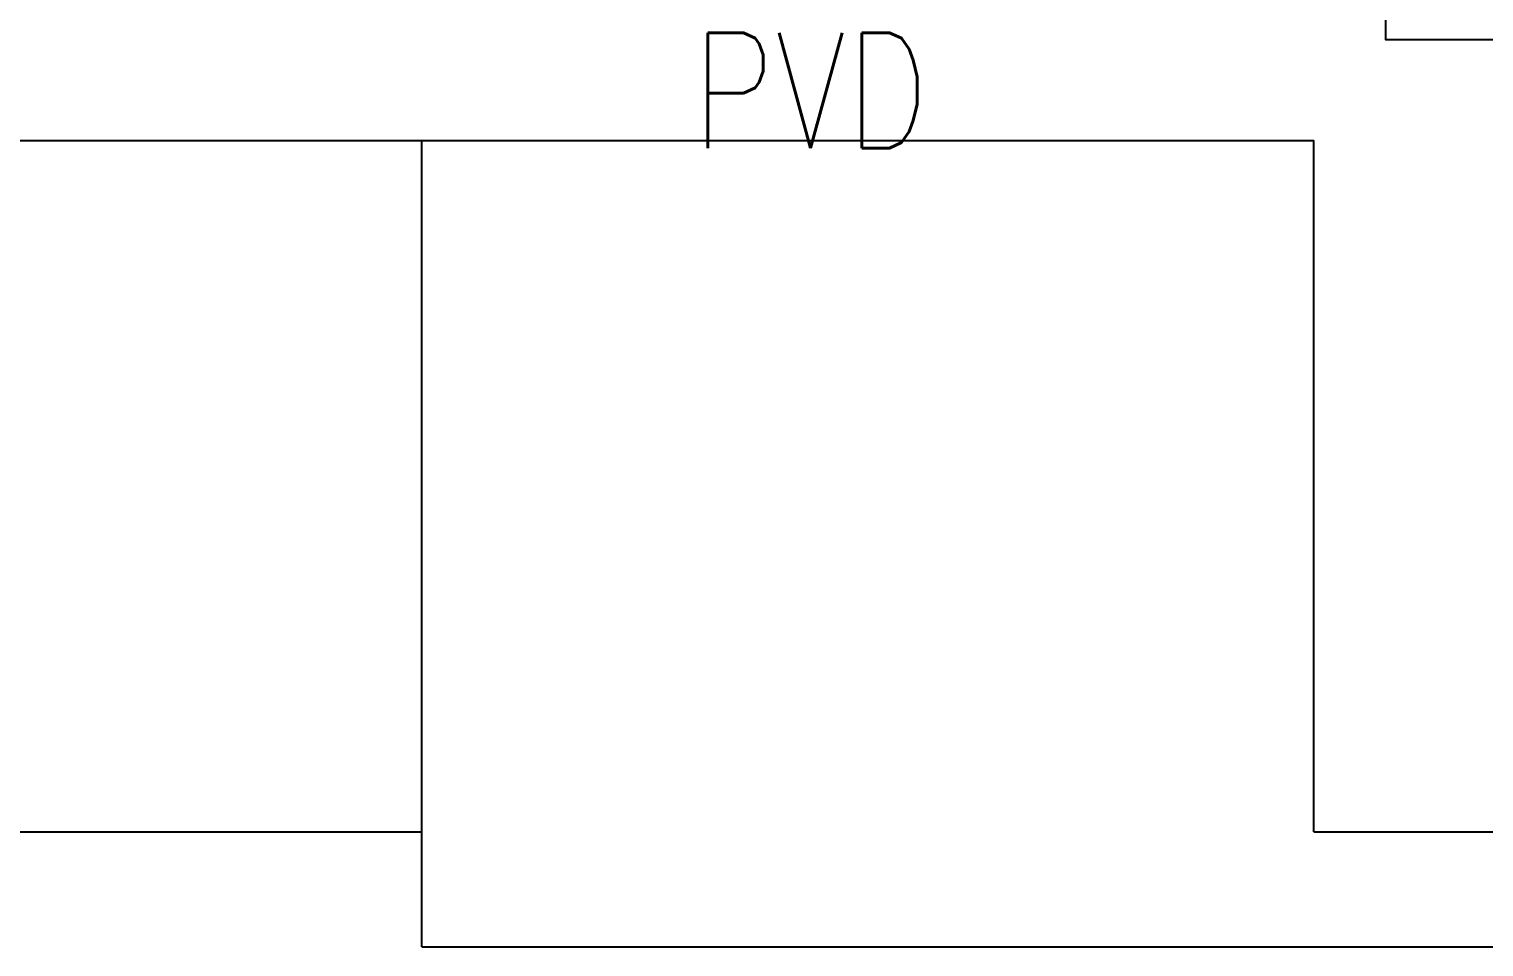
# Model space of a CAD drawing. Extents: x -3080 to 28500, y -1326 to 31609.
# Drawn here: x 17386.8 to 17639.5, y 26140.8 to 26300.1 of the extents above; entities that cross this region are included whole.
import ezdxf
from ezdxf.enums import TextEntityAlignment as Align
from ezdxf.xclip import XClip

# ---------------------------------------------------------------- set-up
doc = ezdxf.new("R2010")
doc.units = 0
doc.header["$LTSCALE"] = 100
doc.header["$XCLIPFRAME"] = 2
for name, color, linetype in [('0-xref', 8, 'Continuous'), ('188K-SM-07-F10-MECH-CR PIPE-Y2257103$0$0-BG', 6, 'Continuous'), ('188K-SM-07-F10-MECH-CR PIPE-Y2257103$0$UPW_PVDF', 7, 'Continuous'), ('188K-SM-07-F10-MECH-CR PIPE-Y2257103$0$X-S-FAB_SL ALL$0$ASP_1', 1, 'Continuous'), ('188K-SM-07-F10-MECH-CR PIPE-Y2257103$0$X-S-FAB_SL ALL$0$ASP_8', 8, 'Continuous'), ('188K-SM-07-F10-MECH-CR PIPE-Y2257103$0$X-S-FAB_SL ALL$0$BEAM-S', 2, 'Continuous')]:
    doc.layers.add(name, color=color, linetype=linetype)
doc.styles.add('188K-SM-07-F10-MECH-CR PIPE-Y2257103$0$AA-TXT', font='romans.shx', dxfattribs={"bigfont": 'chineset.shx'})

# ---------------------------------------------------------------- blocks, each defined once
blk = doc.blocks.new('*U1541')
at = {"color": 241}
blk.add_lwpolyline([(17.5, 50), (-17.5, 50), (-17.5, 337.5), (17.5, 337.5)], close=True, dxfattribs=at)
blk = doc.blocks.new('188K-SM-07-F10-MECH-CR PIPE-Y2257103$0$X-S-FAB_SL ALL')
at = {"layer": '188K-SM-07-F10-MECH-CR PIPE-Y2257103$0$X-S-FAB_SL ALL$0$ASP_1'}
for p, q in [((12356.479, -73053.977), (13136.479, -73053.977)), ((13136.479, -73173.977), (13136.479, -73053.977)), ((13136.479, -73173.977), (13196.479, -73173.977))]:
    blk.add_line(p, q, dxfattribs=at)
at = {"layer": '188K-SM-07-F10-MECH-CR PIPE-Y2257103$0$X-S-FAB_SL ALL$0$ASP_8'}
for p, q in [((12981.479, -73193.977), (12981.479, -73053.977)), ((12401.479, -73173.977), (12981.479, -73173.977)), ((12981.479, -73193.977), (13351.479, -73193.977))]:
    blk.add_line(p, q, dxfattribs=at)
at = {"layer": '188K-SM-07-F10-MECH-CR PIPE-Y2257103$0$X-S-FAB_SL ALL$0$BEAM-S'}
blk.add_blockref('*U1541', (13166.479, -73086.477), dxfattribs=at)
blk = doc.blocks.new('188K-SM-07-F10-MECH-CR PIPE-Y2257103$0$PVD-1')
at = {"layer": '188K-SM-07-F10-MECH-CR PIPE-Y2257103$0$UPW_PVDF', "style": '188K-SM-07-F10-MECH-CR PIPE-Y2257103$0$AA-TXT', "width": 0.8}
blk.add_text('PVD', height=20, dxfattribs=at).set_placement((3930.41, -73045.26), align=Align.MIDDLE_LEFT)
blk = doc.blocks.new('188K-SM-07-F10-MECH-CR PIPE-Y2257103')
ref = blk.add_blockref('188K-SM-07-F10-MECH-CR PIPE-Y2257103$0$X-S-FAB_SL ALL', (4473.521, 99334.763))
XClip(ref).set_block_clipping_path([(-7553.4648570136, -75341.9369645483), (24026.2025623869, -67725.7696244382)])
at = {"layer": '188K-SM-07-F10-MECH-CR PIPE-Y2257103$0$0-BG'}
blk.add_blockref('188K-SM-07-F10-MECH-CR PIPE-Y2257103$0$PVD-1', (13571.56, 99334.763), dxfattribs=at)

msp = doc.modelspace()

# ---------------------------------------------------------------- block references
at = {"layer": '0-xref'}
msp.add_blockref('188K-SM-07-F10-MECH-CR PIPE-Y2257103', (0, 0), dxfattribs=at)

doc.saveas('drawing.dxf')
